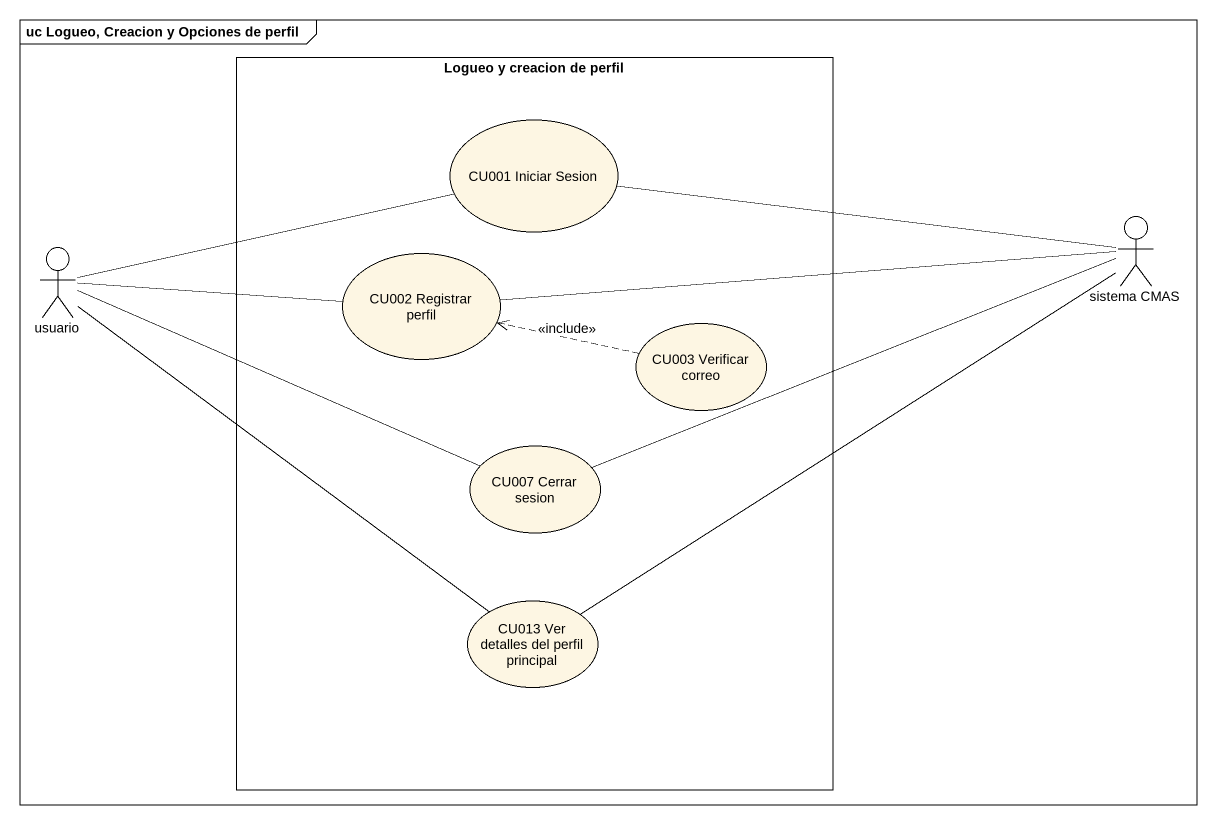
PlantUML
@startuml
mainframe uc Logueo, Creacion y Opciones de perfil
rectangle "Logueo y creacion de perfil" as Logueo_y_creacion_de_perfil {
  usecase "CU001 Iniciar Sesion" as CU001_Iniciar_Sesion
  usecase "CU002 Registrar perfil" as CU002_Registrar_perfil
  usecase "CU003 Verificar correo" as CU003_Verificar_correo
  usecase "CU007 Cerrar sesion" as CU007_Cerrar_sesion
  usecase "CU013 Ver detalles del perfil principal" as CU013_Ver_detalles_del
}
actor usuario
actor "sistema CMAS" as sistema_CMAS
usuario -right- CU001_Iniciar_Sesion
usuario -right- CU002_Registrar_perfil
usuario -right- CU007_Cerrar_sesion
usuario -- CU013_Ver_detalles_del
sistema_CMAS -left- CU001_Iniciar_Sesion
sistema_CMAS -left- CU002_Registrar_perfil
CU003_Verificar_correo .left.> CU002_Registrar_perfil : <<include>>
CU007_Cerrar_sesion -right- sistema_CMAS
CU013_Ver_detalles_del -up- sistema_CMAS
@enduml
